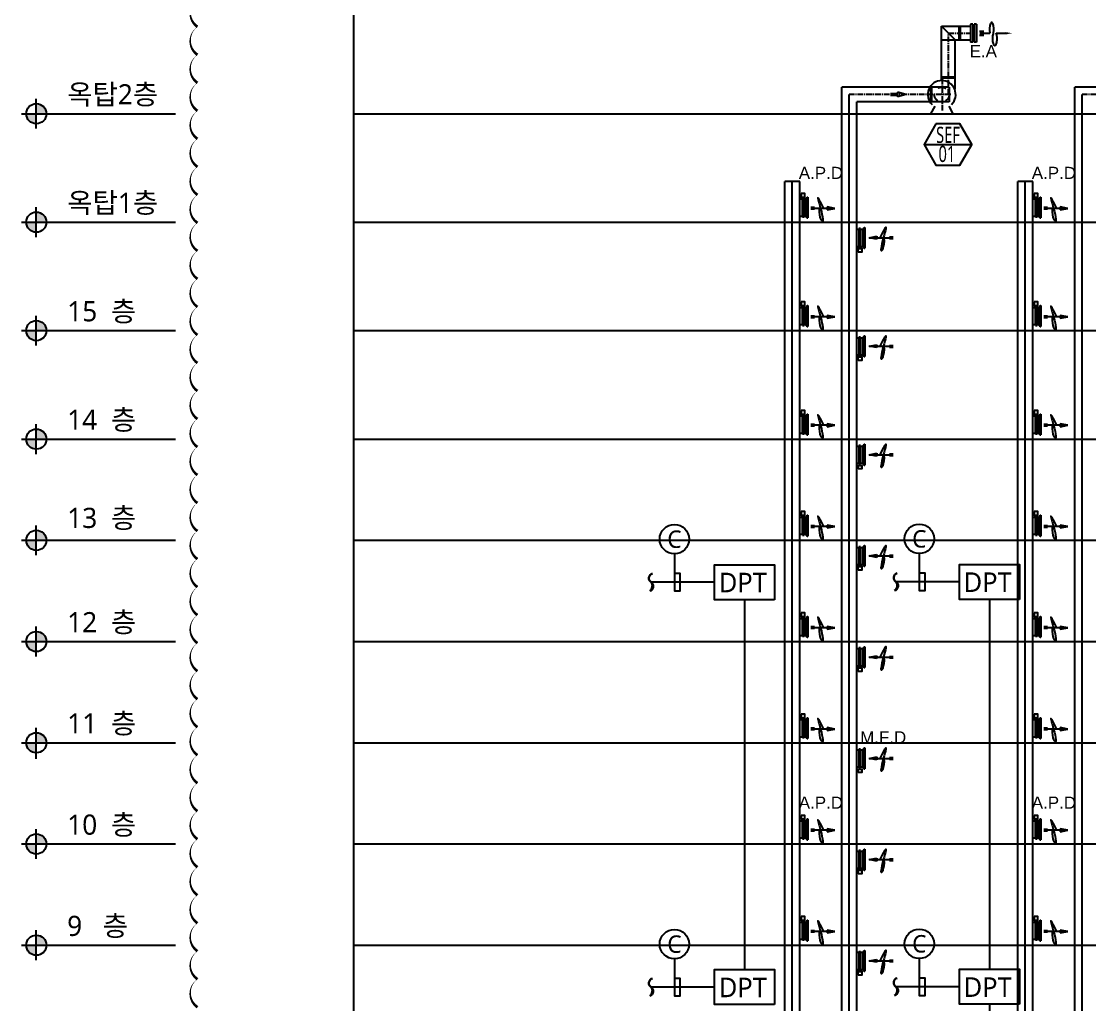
# Model space of a CAD drawing. Header units: millimetres. Extents: x 8533 to 164433, y 5768 to 115327.
# Drawn here: x 8533 to 42837, y 64674 to 96267 of the extents above; entities that cross this region are included whole.
import ezdxf
from ezdxf.enums import TextEntityAlignment as Align

# ---------------------------------------------------------------- set-up
doc = ezdxf.new("R2010")
doc.units = ezdxf.units.MM
doc.header["$LTSCALE"] = 250
for name, pattern in [('CENTER2', [1.125, 0.75, -0.125, 0.125, -0.125]), ('HIDDEN', [2, 1, -1]), ('HIDDENX2', [19.05, 12.7, -6.35])]:
    doc.linetypes.add(name, pattern=pattern)
for name, color, linetype in [('03_G_ENP_문자', 2, 'Continuous'), ('05_G-ENP_치수', 1, 'Continuous'), ('06_G-ENP_심볼', 3, 'Continuous'), ('@공사용도서 3차이후 수정', 211, 'Continuous'), ('ARC', 8, 'Continuous'), ('LEV', 3, 'Continuous'), ('OUT', 4, 'Continuous'), ('p', 3, 'Continuous'), ('st', 4, 'Continuous'), ('text', 3, 'Continuous'), ('전실제연_인버터', 3, 'Continuous')]:
    doc.layers.add(name, color=color, linetype=linetype)
doc.layers.add('10_G-ENP_매립관', color=80, linetype='HIDDENX2', lineweight=30)
doc.styles.add('G-ENP', font='')
doc.styles.get("Standard").update_dxf_attribs({"font": ''})
doc.styles.add('STYLE1', font='arial.ttf')
doc.styles.get('G-ENP').set_extended_font_data('Malgun Gothic')
doc.styles.get('Standard').set_extended_font_data('Malgun Gothic')

# ---------------------------------------------------------------- blocks, each defined once
blk = doc.blocks.new('DPT-9')
at = {"layer": '06_G-ENP_심볼', "elevation": 0}
blk.add_lwpolyline([(1925, -1126), (-1925, -1126), (-1925, 1126), (1925, 1126)], close=True, dxfattribs=at)
blk.add_lwpolyline([(1925, -1126), (-1925, -1126), (-1925, 1126), (1925, 1126)], close=True, dxfattribs=at)
at = {"style": 'G-ENP'}
blk.add_text('DPT', height=1255.4, dxfattribs=at).set_placement((-112, -21, 0), align=Align.MIDDLE_CENTER)
at = {"layer": '06_G-ENP_심볼', "color": 0, "style": 'G-ENP'}
blk.add_text('DPT', height=1255.4, dxfattribs=at).set_placement((-112, -21, 0), align=Align.MIDDLE_CENTER)
blk = doc.blocks.new('G-ENP 물결')
at = {"layer": '10_G-ENP_매립관', "linetype": 'ByBlock'}
h = blk.add_hatch(color=256, dxfattribs=at)
h.paths.add_polyline_path([(61, -399, -0.641696), (0, 0, 0.892931)])
h.paths.add_polyline_path([(0, 0, 0.641696), (-61, 399, -0.435564)])
blk.add_lwpolyline([(-61, 399, -0.641696), (0, 0, 0.641696), (61, -399, 0.641696)], format="xyb", dxfattribs=at)
blk.add_arc((-216, 171), 276, 321.6941, 55.8389, dxfattribs=at)

msp = doc.modelspace()

# ---------------------------------------------------------------- hatches: boundary and pattern name
at = {"layer": 'LEV'}
h = msp.add_hatch(color=7, dxfattribs=at)
h.paths.add_polyline_path([(9013, 93300), (9337, 93300, 0.414214), (9013, 93624)])
h.paths.add_polyline_path([(9013, 92976), (9013, 93300), (8689, 93300, 0.414214)])
h = msp.add_hatch(color=7, dxfattribs=at)
h.paths.add_polyline_path([(9013, 89815), (9337, 89815, 0.414214), (9013, 90139)])
h.paths.add_polyline_path([(9013, 89491), (9013, 89815), (8689, 89815, 0.414214)])
h = msp.add_hatch(color=7, dxfattribs=at)
h.paths.add_polyline_path([(9013, 86330), (9337, 86330, 0.414214), (9013, 86654)])
h.paths.add_polyline_path([(9013, 86006), (9013, 86330), (8689, 86330, 0.414214)])
h = msp.add_hatch(color=7, dxfattribs=at)
h.paths.add_polyline_path([(9013, 82845), (9337, 82845, 0.414214), (9013, 83169)])
h.paths.add_polyline_path([(9013, 82521), (9013, 82845), (8689, 82845, 0.414214)])
h = msp.add_hatch(color=7, dxfattribs=at)
h.paths.add_polyline_path([(9013, 79593), (9337, 79593, 0.414214), (9013, 79917)])
h.paths.add_polyline_path([(9013, 79269), (9013, 79593), (8689, 79593, 0.414214)])
h = msp.add_hatch(color=7, dxfattribs=at)
h.paths.add_polyline_path([(9013, 76340), (9337, 76340, 0.414214), (9013, 76664)])
h.paths.add_polyline_path([(9013, 76016), (9013, 76340), (8689, 76340, 0.414214)])
h = msp.add_hatch(color=7, dxfattribs=at)
h.paths.add_polyline_path([(9013, 73088), (9337, 73088, 0.414214), (9013, 73412)])
h.paths.add_polyline_path([(9013, 72764), (9013, 73088), (8689, 73088, 0.414214)])
h = msp.add_hatch(color=7, dxfattribs=at)
h.paths.add_polyline_path([(9013, 69836), (9337, 69836, 0.414214), (9013, 70160)])
h.paths.add_polyline_path([(9013, 69512), (9013, 69836), (8689, 69836, 0.414214)])
h = msp.add_hatch(color=7, dxfattribs=at)
h.paths.add_polyline_path([(9013, 66583), (9337, 66583, 0.414214), (9013, 66907)])
h.paths.add_polyline_path([(9013, 66259), (9013, 66583), (8689, 66583, 0.414214)])

# ---------------------------------------------------------------- linework, layer by layer
at = {"layer": '05_G-ENP_치수', "ltscale": 0.5, "elevation": 0}
for points in [[(29504, 79156), (29504, 77967), (29693, 77967), (29693, 78527), (29504, 78527)], [(37367, 79167), (37367, 77978), (37555, 77978), (37555, 78538), (37367, 78538)], [(29504, 66146), (29504, 64957), (29693, 64957), (29693, 65517), (29504, 65517)], [(37367, 66157), (37367, 64968), (37555, 64968), (37555, 65528), (37367, 65528)]]:
    msp.add_lwpolyline(points, dxfattribs=at)
at = {"layer": '05_G-ENP_치수'}
for centre in [(29504, 79629), (37367, 79640), (29504, 66619), (37367, 66630)]:
    msp.add_circle(centre, 473, dxfattribs=at)
at = {"layer": '@공사용도서 3차이후 수정'}
msp.add_lwpolyline([(14188, 96991, 0, 90, 0.520567), (14188, 96091, 0, 90, 0.520567), (14188, 95191, 0, 90, 0.520567), (14188, 94291, 0, 90, 0.520567), (14188, 93391, 0, 90, 0.520567), (14188, 92491, 0, 90, 0.520567), (14188, 91591, 0, 90, 0.520567), (14188, 90691, 0, 90, 0.520567), (14188, 89791, 0, 90, 0.520567), (14188, 88891, 0, 90, 0.520567), (14188, 87991, 0, 90, 0.520567), (14188, 87091, 0, 90, 0.520567), (14188, 86191, 0, 90, 0.520567), (14188, 85291, 0, 90, 0.520567), (14188, 84391, 0, 90, 0.520567), (14188, 83491, 0, 90, 0.520567), (14188, 82591, 0, 90, 0.520567), (14188, 81691, 0, 90, 0.520567), (14188, 80791, 0, 90, 0.520567), (14188, 79891, 0, 90, 0.520567), (14188, 78991, 0, 90, 0.520567), (14188, 78091, 0, 90, 0.520567), (14188, 77191, 0, 90, 0.520567), (14188, 76291, 0, 90, 0.520567), (14188, 75391, 0, 90, 0.520567), (14188, 74491, 0, 90, 0.520567), (14188, 73591, 0, 90, 0.520567), (14188, 72691, 0, 90, 0.520567), (14188, 71791, 0, 90, 0.520567), (14188, 70891, 0, 90, 0.520567), (14188, 69991, 0, 90, 0.520567), (14188, 69091, 0, 90, 0.520567), (14188, 68191, 0, 90, 0.520567), (14188, 67291, 0, 90, 0.520567), (14188, 66391, 0, 90, 0.520567), (14188, 65491, 0, 90, 0.520567), (14188, 64591, 0, 90, 0.520567)], format="xyseb", dxfattribs=at)
at = {"layer": 'ARC'}
for p, q in [((19211, 37921), (19211, 96785)), ((19211, 93300), (71819, 93300)), ((19211, 89815), (71819, 89815)), ((19211, 86330), (71819, 86330)), ((19211, 82845), (71819, 82845)), ((19211, 79593), (71819, 79593)), ((19211, 76340), (71819, 76340)), ((19211, 73088), (71819, 73088)), ((19211, 69836), (71819, 69836)), ((19211, 66583), (71819, 66583))]:
    msp.add_line(p, q, dxfattribs=at)
at = {"layer": 'LEV', "color": 7}
for p, q in [((9013, 92820), (9013, 93780)), ((8533, 93300), (13479, 93300)), ((9013, 89335), (9013, 90295)), ((8533, 89815), (13479, 89815)), ((9013, 85850), (9013, 86810)), ((8533, 86330), (13479, 86330)), ((9013, 82365), (9013, 83325)), ((8533, 82845), (13479, 82845)), ((9013, 79113), (9013, 80073)), ((8533, 79593), (13479, 79593)), ((9013, 75860), (9013, 76820)), ((8533, 76340), (13479, 76340)), ((9013, 72568), (9013, 73568)), ((8533, 73088), (13479, 73088)), ((9013, 69356), (9013, 70316)), ((8533, 69836), (13479, 69836)), ((9013, 66103), (9013, 67063)), ((8533, 66583), (13479, 66583))]:
    msp.add_line(p, q, dxfattribs=at)
for centre in [(9013, 93300), (9013, 89815), (9013, 86330), (9013, 82845), (9013, 79593), (9013, 76340), (9013, 73088), (9013, 69836), (9013, 66583)]:
    msp.add_circle(centre, 324, dxfattribs=at)
at = {"layer": 'OUT', "color": 1, "linetype": 'Continuous'}
msp.add_line((37519, 92309), (39055, 92309), dxfattribs=at)
at = {"layer": 'OUT'}
for p, q in [((33633, 90620, 0), (33633, 89952, 0)), ((33725, 90560, 0), (33770, 90620, 0)), ((33770, 90620, 0), (33785, 90620, 0)), ((33770, 90620, 0), (33770, 89952, 0)), ((33785, 90620, 0), (33785, 89952, 0)), ((41115, 90620, 0), (41115, 89952, 0)), ((41207, 90560, 0), (41252, 90620, 0)), ((41252, 90620, 0), (41267, 90620, 0)), ((41252, 90620, 0), (41252, 89952, 0)), ((41267, 90620, 0), (41267, 89952, 0)), ((33529, 90560, 0), (33725, 90560, 0)), ((33607, 90524, 0), (33607, 90040, 0)), ((33607, 90524, 0), (33659, 90524, 0)), ((33659, 90524, 0), (33659, 90040, 0)), ((33725, 90560, 0), (33725, 90009, 0)), ((41011, 90560, 0), (41207, 90560, 0)), ((41089, 90524, 0), (41141, 90524, 0)), ((41089, 90524, 0), (41089, 90040, 0)), ((41141, 90524, 0), (41141, 90040, 0)), ((41207, 90560, 0), (41207, 90009, 0)), ((33529, 90009, 0), (33725, 90009, 0)), ((33607, 90040, 0), (33659, 90040, 0)), ((33725, 90009, 0), (33770, 89952, 0)), ((33770, 89952, 0), (33785, 89952, 0)), ((41011, 90009, 0), (41207, 90009, 0)), ((41089, 90040, 0), (41141, 90040, 0)), ((41207, 90009, 0), (41252, 89952, 0)), ((41252, 89952, 0), (41267, 89952, 0)), ((35359, 89588), (35556, 89588)), ((35437, 89552), (35489, 89552)), ((35437, 89068), (35437, 89552)), ((35463, 88972), (35463, 89640)), ((35489, 89068), (35489, 89552)), ((35556, 89588), (35600, 89648)), ((35556, 89588), (35556, 89037)), ((35600, 89648), (35616, 89648)), ((35600, 89648), (35600, 88980)), ((35616, 89648), (35616, 88980)), ((35359, 89037), (35556, 89037)), ((35437, 89068), (35489, 89068)), ((35556, 89037), (35600, 88980)), ((35600, 88980), (35616, 88980)), ((33633, 87135, 0), (33633, 86467, 0)), ((33725, 87076, 0), (33770, 87135, 0)), ((33770, 87135, 0), (33785, 87135, 0)), ((33770, 87135, 0), (33770, 86467, 0)), ((33785, 87135, 0), (33785, 86467, 0)), ((41115, 87135, 0), (41115, 86467, 0)), ((41207, 87076, 0), (41252, 87135, 0)), ((41252, 87135, 0), (41267, 87135, 0)), ((41252, 87135, 0), (41252, 86467, 0)), ((41267, 87135, 0), (41267, 86467, 0)), ((33529, 87076, 0), (33725, 87076, 0)), ((33607, 87039, 0), (33607, 86556, 0)), ((33607, 87039, 0), (33659, 87039, 0)), ((33659, 87039, 0), (33659, 86556, 0)), ((33725, 87076, 0), (33725, 86524, 0)), ((41011, 87076, 0), (41207, 87076, 0)), ((41089, 87039, 0), (41141, 87039, 0)), ((41089, 87039, 0), (41089, 86556, 0)), ((41141, 87039, 0), (41141, 86556, 0)), ((41207, 87076, 0), (41207, 86524, 0)), ((33529, 86524, 0), (33725, 86524, 0)), ((33607, 86556, 0), (33659, 86556, 0)), ((33725, 86524, 0), (33770, 86467, 0)), ((33770, 86467, 0), (33785, 86467, 0)), ((41011, 86524, 0), (41207, 86524, 0)), ((41089, 86556, 0), (41141, 86556, 0)), ((41207, 86524, 0), (41252, 86467, 0)), ((41252, 86467, 0), (41267, 86467, 0)), ((35359, 86103), (35556, 86103)), ((35463, 85487), (35463, 86155)), ((35556, 86103), (35600, 86163)), ((35556, 86103), (35556, 85552)), ((35600, 86163), (35616, 86163)), ((35600, 86163), (35600, 85495)), ((35616, 86163), (35616, 85495)), ((35437, 86067), (35489, 86067)), ((35437, 85583), (35437, 86067)), ((35489, 85583), (35489, 86067)), ((35359, 85552), (35556, 85552)), ((35437, 85583), (35489, 85583)), ((35556, 85552), (35600, 85495)), ((35600, 85495), (35616, 85495)), ((33529, 83591, 0), (33725, 83591, 0)), ((33607, 83554, 0), (33607, 83071, 0)), ((33607, 83554, 0), (33659, 83554, 0)), ((33633, 83651, 0), (33633, 82982, 0)), ((33659, 83554, 0), (33659, 83071, 0)), ((33725, 83591, 0), (33770, 83651, 0)), ((33725, 83591, 0), (33725, 83040, 0)), ((33770, 83651, 0), (33785, 83651, 0)), ((33770, 83651, 0), (33770, 82982, 0)), ((33785, 83651, 0), (33785, 82982, 0)), ((41011, 83591, 0), (41207, 83591, 0)), ((41089, 83554, 0), (41141, 83554, 0)), ((41089, 83554, 0), (41089, 83071, 0)), ((41115, 83651, 0), (41115, 82982, 0)), ((41141, 83554, 0), (41141, 83071, 0)), ((41207, 83591, 0), (41252, 83651, 0)), ((41207, 83591, 0), (41207, 83040, 0)), ((41252, 83651, 0), (41267, 83651, 0)), ((41252, 83651, 0), (41252, 82982, 0)), ((41267, 83651, 0), (41267, 82982, 0)), ((33529, 83040, 0), (33725, 83040, 0)), ((33607, 83071, 0), (33659, 83071, 0)), ((33725, 83040, 0), (33770, 82982, 0)), ((41011, 83040, 0), (41207, 83040, 0)), ((41089, 83071, 0), (41141, 83071, 0)), ((41207, 83040, 0), (41252, 82982, 0)), ((33770, 82982, 0), (33785, 82982, 0)), ((35556, 82619), (35600, 82678)), ((35600, 82678), (35600, 82010)), ((35600, 82678), (35616, 82678)), ((35616, 82678), (35616, 82010)), ((41252, 82982, 0), (41267, 82982, 0)), ((35359, 82619), (35556, 82619)), ((35437, 82582), (35489, 82582)), ((35437, 82099), (35437, 82582)), ((35463, 82002), (35463, 82671)), ((35489, 82099), (35489, 82582)), ((35556, 82619), (35556, 82067)), ((35359, 82067), (35556, 82067)), ((35437, 82099), (35489, 82099)), ((35556, 82067), (35600, 82010)), ((35600, 82010), (35616, 82010)), ((33529, 80338, 0), (33725, 80338, 0)), ((33607, 80302, 0), (33607, 79818, 0)), ((33607, 80302, 0), (33659, 80302, 0)), ((33633, 80398, 0), (33633, 79730, 0)), ((33659, 80302, 0), (33659, 79818, 0)), ((33725, 80338, 0), (33770, 80398, 0)), ((33725, 80338, 0), (33725, 79787, 0)), ((33770, 80398, 0), (33785, 80398, 0)), ((33770, 80398, 0), (33770, 79730, 0)), ((33785, 80398, 0), (33785, 79730, 0)), ((41011, 80338, 0), (41207, 80338, 0)), ((41089, 80302, 0), (41141, 80302, 0)), ((41089, 80302, 0), (41089, 79818, 0)), ((41115, 80398, 0), (41115, 79730, 0)), ((41141, 80302, 0), (41141, 79818, 0)), ((41207, 80338, 0), (41252, 80398, 0)), ((41207, 80338, 0), (41207, 79787, 0)), ((41252, 80398, 0), (41267, 80398, 0)), ((41252, 80398, 0), (41252, 79730, 0)), ((41267, 80398, 0), (41267, 79730, 0)), ((33529, 79787, 0), (33725, 79787, 0)), ((33607, 79818, 0), (33659, 79818, 0)), ((33725, 79787, 0), (33770, 79730, 0)), ((33770, 79730, 0), (33785, 79730, 0)), ((41011, 79787, 0), (41207, 79787, 0)), ((41089, 79818, 0), (41141, 79818, 0)), ((41207, 79787, 0), (41252, 79730, 0)), ((41252, 79730, 0), (41267, 79730, 0)), ((35359, 79366), (35556, 79366)), ((35437, 79330), (35489, 79330)), ((35437, 78846), (35437, 79330)), ((35463, 78750), (35463, 79418)), ((35489, 78846), (35489, 79330)), ((35556, 79366), (35600, 79426)), ((35556, 79366), (35556, 78815)), ((35600, 79426), (35600, 78758)), ((35600, 79426), (35616, 79426)), ((35616, 79426), (35616, 78758)), ((35359, 78815), (35556, 78815)), ((35437, 78846), (35489, 78846)), ((35556, 78815), (35600, 78758)), ((35600, 78758), (35616, 78758)), ((33529, 77086, 0), (33725, 77086, 0)), ((33607, 77049, 0), (33607, 76566, 0)), ((33607, 77049, 0), (33659, 77049, 0)), ((33633, 77146, 0), (33633, 76477, 0)), ((33659, 77049, 0), (33659, 76566, 0)), ((33725, 77086, 0), (33770, 77146, 0)), ((33725, 77086, 0), (33725, 76535, 0)), ((33770, 77146, 0), (33785, 77146, 0)), ((33770, 77146, 0), (33770, 76477, 0)), ((33785, 77146, 0), (33785, 76477, 0)), ((41011, 77086, 0), (41207, 77086, 0)), ((41089, 77049, 0), (41089, 76566, 0)), ((41089, 77049, 0), (41141, 77049, 0)), ((41115, 77146, 0), (41115, 76477, 0)), ((41141, 77049, 0), (41141, 76566, 0)), ((41207, 77086, 0), (41252, 77146, 0)), ((41207, 77086, 0), (41207, 76535, 0)), ((41252, 77146, 0), (41267, 77146, 0)), ((41252, 77146, 0), (41252, 76477, 0)), ((41267, 77146, 0), (41267, 76477, 0)), ((33529, 76535, 0), (33725, 76535, 0)), ((33607, 76566, 0), (33659, 76566, 0)), ((33725, 76535, 0), (33770, 76477, 0)), ((41011, 76535, 0), (41207, 76535, 0)), ((41089, 76566, 0), (41141, 76566, 0)), ((41207, 76535, 0), (41252, 76477, 0)), ((33770, 76477, 0), (33785, 76477, 0)), ((35463, 75497), (35463, 76166)), ((35556, 76114), (35600, 76173)), ((35600, 76173), (35616, 76173)), ((35600, 76173), (35600, 75505)), ((35616, 76173), (35616, 75505)), ((41252, 76477, 0), (41267, 76477, 0)), ((35359, 76114), (35556, 76114)), ((35437, 76077), (35489, 76077)), ((35437, 75594), (35437, 76077)), ((35489, 75594), (35489, 76077)), ((35556, 76114), (35556, 75562)), ((35359, 75562), (35556, 75562)), ((35437, 75594), (35489, 75594)), ((35556, 75562), (35600, 75505)), ((35600, 75505), (35616, 75505)), ((33529, 73833, 0), (33725, 73833, 0)), ((33607, 73797, 0), (33607, 73313, 0)), ((33607, 73797, 0), (33659, 73797, 0)), ((33633, 73893, 0), (33633, 73225, 0)), ((33659, 73797, 0), (33659, 73313, 0)), ((33725, 73833, 0), (33770, 73893, 0)), ((33725, 73833, 0), (33725, 73282, 0)), ((33770, 73893, 0), (33785, 73893, 0)), ((33770, 73893, 0), (33770, 73225, 0)), ((33785, 73893, 0), (33785, 73225, 0)), ((41011, 73833, 0), (41207, 73833, 0)), ((41089, 73797, 0), (41141, 73797, 0)), ((41089, 73797, 0), (41089, 73313, 0)), ((41115, 73893, 0), (41115, 73225, 0)), ((41141, 73797, 0), (41141, 73313, 0)), ((41207, 73833, 0), (41252, 73893, 0)), ((41207, 73833, 0), (41207, 73282, 0)), ((41252, 73893, 0), (41252, 73225, 0)), ((41252, 73893, 0), (41267, 73893, 0)), ((41267, 73893, 0), (41267, 73225, 0)), ((33529, 73282, 0), (33725, 73282, 0)), ((33607, 73313, 0), (33659, 73313, 0)), ((33725, 73282, 0), (33770, 73225, 0)), ((33770, 73225, 0), (33785, 73225, 0)), ((41011, 73282, 0), (41207, 73282, 0)), ((41089, 73313, 0), (41141, 73313, 0)), ((41207, 73282, 0), (41252, 73225, 0)), ((41252, 73225, 0), (41267, 73225, 0)), ((35359, 72861), (35556, 72861)), ((35437, 72825), (35489, 72825)), ((35437, 72341), (35437, 72825)), ((35463, 72245), (35463, 72913)), ((35489, 72341), (35489, 72825)), ((35556, 72861), (35600, 72921)), ((35556, 72861), (35556, 72310)), ((35600, 72921), (35616, 72921)), ((35600, 72921), (35600, 72253)), ((35616, 72921), (35616, 72253)), ((35359, 72310), (35556, 72310)), ((35437, 72341), (35489, 72341)), ((35556, 72310), (35600, 72253)), ((35600, 72253), (35616, 72253)), ((33529, 70581, 0), (33725, 70581, 0)), ((33607, 70544, 0), (33659, 70544, 0)), ((33607, 70544, 0), (33607, 70061, 0)), ((33633, 70641, 0), (33633, 69972, 0)), ((33659, 70544, 0), (33659, 70061, 0)), ((33725, 70581, 0), (33770, 70641, 0)), ((33725, 70581, 0), (33725, 70030, 0)), ((33770, 70641, 0), (33785, 70641, 0)), ((33770, 70641, 0), (33770, 69972, 0)), ((33785, 70641, 0), (33785, 69972, 0)), ((41011, 70581, 0), (41207, 70581, 0)), ((41089, 70544, 0), (41089, 70061, 0)), ((41089, 70544, 0), (41141, 70544, 0)), ((41115, 70641, 0), (41115, 69972, 0)), ((41141, 70544, 0), (41141, 70061, 0)), ((41207, 70581, 0), (41252, 70641, 0)), ((41207, 70581, 0), (41207, 70030, 0)), ((41252, 70641, 0), (41267, 70641, 0)), ((41252, 70641, 0), (41252, 69972, 0)), ((41267, 70641, 0), (41267, 69972, 0)), ((33529, 70030, 0), (33725, 70030, 0)), ((33607, 70061, 0), (33659, 70061, 0)), ((33725, 70030, 0), (33770, 69972, 0)), ((41011, 70030, 0), (41207, 70030, 0)), ((41089, 70061, 0), (41141, 70061, 0)), ((41207, 70030, 0), (41252, 69972, 0)), ((33770, 69972, 0), (33785, 69972, 0)), ((35463, 68992), (35463, 69661)), ((35556, 69609), (35600, 69668)), ((35600, 69668), (35616, 69668)), ((35600, 69668), (35600, 69000)), ((35616, 69668), (35616, 69000)), ((41252, 69972, 0), (41267, 69972, 0)), ((35359, 69609), (35556, 69609)), ((35437, 69572), (35489, 69572)), ((35437, 69089), (35437, 69572)), ((35489, 69089), (35489, 69572)), ((35556, 69609), (35556, 69057)), ((35359, 69057), (35556, 69057)), ((35437, 69089), (35489, 69089)), ((35556, 69057), (35600, 69000)), ((35600, 69000), (35616, 69000)), ((33529, 67328, 0), (33725, 67328, 0)), ((33607, 67292, 0), (33659, 67292, 0)), ((33607, 67292, 0), (33607, 66808, 0)), ((33633, 67388, 0), (33633, 66720, 0)), ((33659, 67292, 0), (33659, 66808, 0)), ((33725, 67328, 0), (33770, 67388, 0)), ((33725, 67328, 0), (33725, 66777, 0)), ((33770, 67388, 0), (33785, 67388, 0)), ((33770, 67388, 0), (33770, 66720, 0)), ((33785, 67388, 0), (33785, 66720, 0)), ((41011, 67328, 0), (41207, 67328, 0)), ((41089, 67292, 0), (41089, 66808, 0)), ((41089, 67292, 0), (41141, 67292, 0)), ((41115, 67388, 0), (41115, 66720, 0)), ((41141, 67292, 0), (41141, 66808, 0)), ((41207, 67328, 0), (41252, 67388, 0)), ((41207, 67328, 0), (41207, 66777, 0)), ((41252, 67388, 0), (41267, 67388, 0)), ((41252, 67388, 0), (41252, 66720, 0)), ((41267, 67388, 0), (41267, 66720, 0)), ((33529, 66777, 0), (33725, 66777, 0)), ((33607, 66808, 0), (33659, 66808, 0)), ((33725, 66777, 0), (33770, 66720, 0)), ((33770, 66720, 0), (33785, 66720, 0)), ((41011, 66777, 0), (41207, 66777, 0)), ((41089, 66808, 0), (41141, 66808, 0)), ((41207, 66777, 0), (41252, 66720, 0)), ((41252, 66720, 0), (41267, 66720, 0)), ((35359, 66356), (35556, 66356)), ((35437, 65836), (35437, 66320)), ((35437, 66320), (35489, 66320)), ((35463, 65740), (35463, 66408)), ((35489, 65836), (35489, 66320)), ((35556, 66356), (35600, 66416)), ((35556, 66356), (35556, 65805)), ((35600, 66416), (35600, 65748)), ((35600, 66416), (35616, 66416)), ((35616, 66416), (35616, 65748)), ((35359, 65805), (35556, 65805)), ((35437, 65836), (35489, 65836)), ((35556, 65805), (35600, 65748)), ((35600, 65748), (35616, 65748))]:
    msp.add_line(p, q, dxfattribs=at)
at = {"layer": 'OUT', "color": 1, "linetype": 'Continuous', "elevation": 0}
msp.add_lwpolyline([(37903, 92974), (37519, 92309), (37903, 91644), (38671, 91644), (39055, 92309), (38671, 92974)], close=True, dxfattribs=at)
at = {"layer": 'OUT', "elevation": 0}
for points in [[(33575, 90736), (33575, 90620), (33691, 90620), (33691, 90736)], [(41057, 90736), (41057, 90620), (41173, 90620), (41173, 90736)], [(35406, 88856), (35406, 88972), (35521, 88972), (35521, 88856)], [(33575, 87251), (33575, 87135), (33691, 87135), (33691, 87251)], [(41057, 87251), (41057, 87135), (41173, 87135), (41173, 87251)], [(35406, 85372), (35406, 85487), (35521, 85487), (35521, 85372)], [(33575, 83766), (33575, 83651), (33691, 83651), (33691, 83766)], [(41057, 83766), (41057, 83651), (41173, 83651), (41173, 83766)], [(35406, 81887), (35406, 82002), (35521, 82002), (35521, 81887)], [(33575, 80514), (33575, 80398), (33691, 80398), (33691, 80514)], [(41057, 80514), (41057, 80398), (41173, 80398), (41173, 80514)], [(35406, 78634), (35406, 78750), (35521, 78750), (35521, 78634)], [(33575, 77261), (33575, 77146), (33691, 77146), (33691, 77261)], [(41057, 77261), (41057, 77146), (41173, 77146), (41173, 77261)], [(35406, 75382), (35406, 75497), (35521, 75497), (35521, 75382)], [(33575, 74009), (33575, 73893), (33691, 73893), (33691, 74009)], [(41057, 74009), (41057, 73893), (41173, 73893), (41173, 74009)], [(35406, 72129), (35406, 72245), (35521, 72245), (35521, 72129)], [(33575, 70756), (33575, 70641), (33691, 70641), (33691, 70756)], [(41057, 70756), (41057, 70641), (41173, 70641), (41173, 70756)], [(35406, 68877), (35406, 68992), (35521, 68992), (35521, 68877)], [(33575, 67504), (33575, 67388), (33691, 67388), (33691, 67504)], [(41057, 67504), (41057, 67388), (41173, 67388), (41173, 67504)], [(35406, 65624), (35406, 65740), (35521, 65740), (35521, 65624)]]:
    msp.add_lwpolyline(points, close=True, dxfattribs=at)
at = {"layer": 'p', "color": 4, "linetype": 'Continuous'}
for p, q in [((34879, 16847), (34879, 94153)), ((42361, 16847), (42361, 94153)), ((35359, 16847), (35359, 93679)), ((33048, 15017), (33048, 91126)), ((33529, 91126), (33048, 91126)), ((33529, 15017), (33529, 91126)), ((40530, 15017), (40530, 91126)), ((41011, 91126), (40530, 91126)), ((41011, 15017), (41011, 91126))]:
    msp.add_line(p, q, dxfattribs=at)
at = {"layer": 'p', "color": 1}
for p, q in [((35119, 16847), (35119, 93916)), ((42601, 16847), (42601, 93916)), ((33288, 15017), (33288, 91126)), ((40771, 15017), (40771, 91126)), ((34000, 90283, 0), (33883, 90283, 0)), ((34653, 90257, 0), (33883, 90257, 0)), ((34000, 90231, 0), (33883, 90231, 0)), ((41482, 90283, 0), (41366, 90283, 0)), ((42135, 90257, 0), (41366, 90257, 0)), ((41482, 90231, 0), (41366, 90231, 0)), ((35756, 89314), (36526, 89314)), ((36409, 89340), (36526, 89340)), ((36409, 89288), (36526, 89288)), ((34000, 86798, 0), (33883, 86798, 0)), ((41482, 86798, 0), (41366, 86798, 0)), ((34653, 86772, 0), (33883, 86772, 0)), ((34000, 86746, 0), (33883, 86746, 0)), ((42135, 86772, 0), (41366, 86772, 0)), ((41482, 86746, 0), (41366, 86746, 0)), ((35756, 85829), (36526, 85829)), ((36409, 85855), (36526, 85855)), ((36409, 85803), (36526, 85803)), ((34000, 83313, 0), (33883, 83313, 0)), ((34653, 83288, 0), (33883, 83288, 0)), ((34000, 83262, 0), (33883, 83262, 0)), ((41482, 83313, 0), (41366, 83313, 0)), ((42135, 83288, 0), (41366, 83288, 0)), ((41482, 83262, 0), (41366, 83262, 0)), ((35756, 82344), (36526, 82344)), ((36409, 82370), (36526, 82370)), ((36409, 82318), (36526, 82318)), ((34000, 80061, 0), (33883, 80061, 0)), ((34653, 80035, 0), (33883, 80035, 0)), ((34000, 80009, 0), (33883, 80009, 0)), ((41482, 80061, 0), (41366, 80061, 0)), ((42135, 80035, 0), (41366, 80035, 0)), ((41482, 80009, 0), (41366, 80009, 0)), ((35756, 79092), (36526, 79092)), ((36409, 79118), (36526, 79118)), ((36409, 79066), (36526, 79066)), ((34000, 76808, 0), (33883, 76808, 0)), ((34653, 76783, 0), (33883, 76783, 0)), ((34000, 76757, 0), (33883, 76757, 0)), ((41482, 76808, 0), (41366, 76808, 0)), ((42135, 76783, 0), (41366, 76783, 0)), ((41482, 76757, 0), (41366, 76757, 0)), ((35756, 75839), (36526, 75839)), ((36409, 75865), (36526, 75865)), ((36409, 75813), (36526, 75813)), ((34000, 73556, 0), (33883, 73556, 0)), ((34653, 73530, 0), (33883, 73530, 0)), ((34000, 73504, 0), (33883, 73504, 0)), ((41482, 73556, 0), (41366, 73556, 0)), ((42135, 73530, 0), (41366, 73530, 0)), ((41482, 73504, 0), (41366, 73504, 0)), ((35756, 72587), (36526, 72587)), ((36409, 72613), (36526, 72613)), ((36409, 72561), (36526, 72561)), ((34000, 70304, 0), (33883, 70304, 0)), ((34653, 70278, 0), (33883, 70278, 0)), ((34000, 70252, 0), (33883, 70252, 0)), ((41482, 70304, 0), (41366, 70304, 0)), ((42135, 70278, 0), (41366, 70278, 0)), ((41482, 70252, 0), (41366, 70252, 0)), ((35756, 69334), (36526, 69334)), ((36409, 69360), (36526, 69360)), ((36409, 69308), (36526, 69308)), ((34000, 67051, 0), (33883, 67051, 0)), ((34653, 67025, 0), (33883, 67025, 0)), ((34000, 66999, 0), (33883, 66999, 0)), ((41482, 67051, 0), (41366, 67051, 0)), ((42135, 67025, 0), (41366, 67025, 0)), ((41482, 66999, 0), (41366, 66999, 0)), ((35756, 66082), (36526, 66082)), ((36409, 66108), (36526, 66108)), ((36409, 66056), (36526, 66056))]:
    msp.add_line(p, q, dxfattribs=at)
at = {"layer": 'p', "color": 1, "linetype": 'Continuous'}
for p, q in [((34404, 90304, 0), (34404, 90211, 0)), ((34653, 90257, 0), (34404, 90304, 0)), ((34404, 90211, 0), (34653, 90257, 0)), ((41886, 90304, 0), (41886, 90211, 0)), ((42135, 90257, 0), (41886, 90304, 0)), ((41886, 90211, 0), (42135, 90257, 0)), ((35756, 89314), (36005, 89360)), ((36005, 89267), (35756, 89314)), ((36005, 89360), (36005, 89267)), ((34404, 86819, 0), (34404, 86726, 0)), ((34653, 86772, 0), (34404, 86819, 0)), ((41886, 86819, 0), (41886, 86726, 0)), ((42135, 86772, 0), (41886, 86819, 0)), ((34404, 86726, 0), (34653, 86772, 0)), ((41886, 86726, 0), (42135, 86772, 0)), ((35756, 85829), (36005, 85875)), ((36005, 85783), (35756, 85829)), ((36005, 85875), (36005, 85783)), ((34653, 83288, 0), (34404, 83334, 0)), ((34404, 83334, 0), (34404, 83241, 0)), ((34404, 83241, 0), (34653, 83288, 0)), ((41886, 83334, 0), (41886, 83241, 0)), ((42135, 83288, 0), (41886, 83334, 0)), ((41886, 83241, 0), (42135, 83288, 0)), ((35756, 82344), (36005, 82391)), ((36005, 82298), (35756, 82344)), ((36005, 82391), (36005, 82298)), ((34653, 80035, 0), (34404, 80081, 0)), ((34404, 80081, 0), (34404, 79989, 0)), ((34404, 79989, 0), (34653, 80035, 0)), ((41886, 80081, 0), (41886, 79989, 0)), ((42135, 80035, 0), (41886, 80081, 0)), ((41886, 79989, 0), (42135, 80035, 0)), ((35756, 79092), (36005, 79138)), ((36005, 79045), (35756, 79092)), ((36005, 79138), (36005, 79045)), ((34404, 76829, 0), (34404, 76736, 0)), ((34653, 76783, 0), (34404, 76829, 0)), ((34404, 76736, 0), (34653, 76783, 0)), ((41886, 76829, 0), (41886, 76736, 0)), ((42135, 76783, 0), (41886, 76829, 0)), ((41886, 76736, 0), (42135, 76783, 0)), ((35756, 75839), (36005, 75886)), ((36005, 75793), (35756, 75839)), ((36005, 75886), (36005, 75793)), ((34653, 73530, 0), (34404, 73577, 0)), ((34404, 73577, 0), (34404, 73484, 0)), ((34404, 73484, 0), (34653, 73530, 0)), ((42135, 73530, 0), (41886, 73577, 0)), ((41886, 73577, 0), (41886, 73484, 0)), ((41886, 73484, 0), (42135, 73530, 0)), ((35756, 72587), (36005, 72633)), ((36005, 72540), (35756, 72587)), ((36005, 72633), (36005, 72540)), ((34653, 70278, 0), (34404, 70324, 0)), ((34404, 70324, 0), (34404, 70231, 0)), ((41886, 70324, 0), (41886, 70231, 0)), ((42135, 70278, 0), (41886, 70324, 0)), ((34404, 70231, 0), (34653, 70278, 0)), ((41886, 70231, 0), (42135, 70278, 0)), ((35756, 69334), (36005, 69381)), ((36005, 69288), (35756, 69334)), ((36005, 69381), (36005, 69288)), ((34653, 67025, 0), (34404, 67072, 0)), ((34404, 67072, 0), (34404, 66979, 0)), ((34404, 66979, 0), (34653, 67025, 0)), ((41886, 67072, 0), (41886, 66979, 0)), ((42135, 67025, 0), (41886, 67072, 0)), ((41886, 66979, 0), (42135, 67025, 0)), ((35756, 66082), (36005, 66128)), ((36005, 66035), (35756, 66082)), ((36005, 66128), (36005, 66035))]:
    msp.add_line(p, q, dxfattribs=at)
at = {"layer": 'p', "color": 1}
for points in [[(34300, 90257), (34234, 90386), (34184, 90483), (34148, 90548), (34124, 90586), (34113, 90596), (34111, 90583), (34118, 90548), (34131, 90493), (34151, 90422), (34173, 90338), (34198, 90247), (34222, 90155), (34243, 90066), (34260, 89987), (34271, 89921), (34273, 89875), (34265, 89852), (34249, 89853), (34229, 89875), (34207, 89917), (34187, 89978), (34172, 90056), (34165, 90149), (34168, 90257)], [(41782, 90257), (41716, 90386), (41666, 90483), (41630, 90548), (41607, 90586), (41595, 90596), (41593, 90583), (41600, 90548), (41613, 90493), (41633, 90422), (41656, 90338), (41680, 90247), (41704, 90155), (41726, 90066), (41743, 89987), (41753, 89921), (41755, 89875), (41747, 89852), (41731, 89853), (41711, 89875), (41690, 89917), (41670, 89978), (41654, 90056), (41647, 90149), (41650, 90257)], [(36110, 89314), (36176, 89443), (36226, 89540), (36262, 89605), (36285, 89642), (36297, 89653), (36298, 89640), (36292, 89605), (36278, 89550), (36259, 89478), (36236, 89394), (36211, 89304), (36187, 89212), (36166, 89123), (36149, 89043), (36138, 88978), (36137, 88932), (36145, 88909), (36160, 88909), (36180, 88931), (36202, 88974), (36222, 89034), (36237, 89112), (36245, 89206), (36242, 89314)], [(34300, 86772), (34234, 86902), (34184, 86998), (34148, 87064), (34124, 87101), (34113, 87111), (34111, 87098), (34118, 87063), (34131, 87008), (34151, 86937), (34173, 86853), (34198, 86762), (34222, 86670), (34243, 86582), (34260, 86502), (34271, 86436), (34273, 86390), (34265, 86367), (34249, 86368), (34229, 86390), (34207, 86432), (34187, 86493), (34172, 86571), (34165, 86665), (34168, 86772)], [(41782, 86772), (41716, 86902), (41666, 86998), (41630, 87064), (41607, 87101), (41595, 87111), (41593, 87098), (41600, 87063), (41613, 87008), (41633, 86937), (41656, 86853), (41680, 86762), (41704, 86670), (41726, 86582), (41743, 86502), (41753, 86436), (41755, 86390), (41747, 86367), (41731, 86368), (41711, 86390), (41690, 86432), (41670, 86493), (41654, 86571), (41647, 86665), (41650, 86772)], [(36110, 85829), (36176, 85958), (36226, 86055), (36262, 86120), (36285, 86157), (36297, 86168), (36298, 86155), (36292, 86120), (36278, 86065), (36259, 85993), (36236, 85910), (36211, 85819), (36187, 85727), (36166, 85638), (36149, 85559), (36138, 85493), (36137, 85447), (36145, 85424), (36160, 85424), (36180, 85447), (36202, 85489), (36222, 85550), (36237, 85628), (36245, 85721), (36242, 85829)], [(34300, 83288), (34234, 83417), (34184, 83513), (34148, 83579), (34124, 83616), (34113, 83627), (34111, 83613), (34118, 83578), (34131, 83524), (34151, 83452), (34173, 83368), (34198, 83278), (34222, 83185), (34243, 83097), (34260, 83017), (34271, 82951), (34273, 82905), (34265, 82883), (34249, 82883), (34229, 82905), (34207, 82947), (34187, 83008), (34172, 83086), (34165, 83180), (34168, 83288)], [(41782, 83288), (41716, 83417), (41666, 83513), (41630, 83579), (41607, 83616), (41595, 83627), (41593, 83613), (41600, 83578), (41613, 83524), (41633, 83452), (41656, 83368), (41680, 83278), (41704, 83185), (41726, 83097), (41743, 83017), (41753, 82951), (41755, 82905), (41747, 82883), (41731, 82883), (41711, 82905), (41690, 82947), (41670, 83008), (41654, 83086), (41647, 83180), (41650, 83288)], [(36110, 82344), (36176, 82474), (36226, 82570), (36262, 82636), (36285, 82673), (36297, 82683), (36298, 82670), (36292, 82635), (36278, 82580), (36259, 82509), (36236, 82425), (36211, 82334), (36187, 82242), (36166, 82153), (36149, 82074), (36138, 82008), (36137, 81962), (36145, 81939), (36160, 81940), (36180, 81962), (36202, 82004), (36222, 82065), (36237, 82143), (36245, 82236), (36242, 82344)], [(34300, 80035), (34234, 80164), (34184, 80261), (34148, 80326), (34124, 80363), (34113, 80374), (34111, 80361), (34118, 80326), (34131, 80271), (34151, 80199), (34173, 80116), (34198, 80025), (34222, 79933), (34243, 79844), (34260, 79765), (34271, 79699), (34273, 79653), (34265, 79630), (34249, 79631), (34229, 79653), (34207, 79695), (34187, 79756), (34172, 79834), (34165, 79927), (34168, 80035)], [(41782, 80035), (41716, 80164), (41666, 80261), (41630, 80326), (41607, 80363), (41595, 80374), (41593, 80361), (41600, 80326), (41613, 80271), (41633, 80199), (41656, 80116), (41680, 80025), (41704, 79933), (41726, 79844), (41743, 79765), (41753, 79699), (41755, 79653), (41747, 79630), (41731, 79631), (41711, 79653), (41690, 79695), (41670, 79756), (41654, 79834), (41647, 79927), (41650, 80035)], [(36110, 79092), (36176, 79221), (36226, 79317), (36262, 79383), (36285, 79420), (36297, 79431), (36298, 79418), (36292, 79382), (36278, 79328), (36259, 79256), (36236, 79172), (36211, 79082), (36187, 78990), (36166, 78901), (36149, 78821), (36138, 78756), (36137, 78709), (36145, 78687), (36160, 78687), (36180, 78709), (36202, 78752), (36222, 78812), (36237, 78890), (36245, 78984), (36242, 79092)], [(34300, 76783), (34234, 76912), (34184, 77008), (34148, 77074), (34124, 77111), (34113, 77122), (34111, 77108), (34118, 77073), (34131, 77019), (34151, 76947), (34173, 76863), (34198, 76773), (34222, 76680), (34243, 76592), (34260, 76512), (34271, 76446), (34273, 76400), (34265, 76378), (34249, 76378), (34229, 76400), (34207, 76442), (34187, 76503), (34172, 76581), (34165, 76675), (34168, 76783)], [(41782, 76783), (41716, 76912), (41666, 77008), (41630, 77074), (41607, 77111), (41595, 77122), (41593, 77108), (41600, 77073), (41613, 77019), (41633, 76947), (41656, 76863), (41680, 76773), (41704, 76680), (41726, 76592), (41743, 76512), (41753, 76446), (41755, 76400), (41747, 76378), (41731, 76378), (41711, 76400), (41690, 76442), (41670, 76503), (41654, 76581), (41647, 76675), (41650, 76783)], [(36110, 75839), (36176, 75969), (36226, 76065), (36262, 76131), (36285, 76168), (36297, 76178), (36298, 76165), (36292, 76130), (36278, 76075), (36259, 76004), (36236, 75920), (36211, 75829), (36187, 75737), (36166, 75648), (36149, 75569), (36138, 75503), (36137, 75457), (36145, 75434), (36160, 75435), (36180, 75457), (36202, 75499), (36222, 75560), (36237, 75638), (36245, 75732), (36242, 75839)], [(34300, 73530), (34234, 73659), (34184, 73756), (34148, 73821), (34124, 73858), (34113, 73869), (34111, 73856), (34118, 73821), (34131, 73766), (34151, 73694), (34173, 73611), (34198, 73520), (34222, 73428), (34243, 73339), (34260, 73260), (34271, 73194), (34273, 73148), (34265, 73125), (34249, 73126), (34229, 73148), (34207, 73190), (34187, 73251), (34172, 73329), (34165, 73422), (34168, 73530)], [(41782, 73530), (41716, 73659), (41666, 73756), (41630, 73821), (41607, 73858), (41595, 73869), (41593, 73856), (41600, 73821), (41613, 73766), (41633, 73694), (41656, 73611), (41680, 73520), (41704, 73428), (41726, 73339), (41743, 73260), (41753, 73194), (41755, 73148), (41747, 73125), (41731, 73126), (41711, 73148), (41690, 73190), (41670, 73251), (41654, 73329), (41647, 73422), (41650, 73530)], [(36110, 72587), (36176, 72716), (36226, 72813), (36262, 72878), (36285, 72915), (36297, 72926), (36298, 72913), (36292, 72878), (36278, 72823), (36259, 72751), (36236, 72667), (36211, 72577), (36187, 72485), (36166, 72396), (36149, 72316), (36138, 72251), (36137, 72204), (36145, 72182), (36160, 72182), (36180, 72204), (36202, 72247), (36222, 72307), (36237, 72385), (36245, 72479), (36242, 72587)], [(34300, 70278), (34234, 70407), (34184, 70503), (34148, 70569), (34124, 70606), (34113, 70617), (34111, 70603), (34118, 70568), (34131, 70514), (34151, 70442), (34173, 70358), (34198, 70268), (34222, 70175), (34243, 70087), (34260, 70007), (34271, 69942), (34273, 69895), (34265, 69873), (34249, 69873), (34229, 69895), (34207, 69937), (34187, 69998), (34172, 70076), (34165, 70170), (34168, 70278)], [(41782, 70278), (41716, 70407), (41666, 70503), (41630, 70569), (41607, 70606), (41595, 70617), (41593, 70603), (41600, 70568), (41613, 70514), (41633, 70442), (41656, 70358), (41680, 70268), (41704, 70175), (41726, 70087), (41743, 70007), (41753, 69942), (41755, 69895), (41747, 69873), (41731, 69873), (41711, 69895), (41690, 69937), (41670, 69998), (41654, 70076), (41647, 70170), (41650, 70278)], [(36110, 69334), (36176, 69464), (36226, 69560), (36262, 69626), (36285, 69663), (36297, 69673), (36298, 69660), (36292, 69625), (36278, 69570), (36259, 69499), (36236, 69415), (36211, 69324), (36187, 69232), (36166, 69144), (36149, 69064), (36138, 68998), (36137, 68952), (36145, 68929), (36160, 68930), (36180, 68952), (36202, 68994), (36222, 69055), (36237, 69133), (36245, 69227), (36242, 69334)], [(34300, 67025), (34234, 67154), (34184, 67251), (34148, 67316), (34124, 67354), (34113, 67364), (34111, 67351), (34118, 67316), (34131, 67261), (34151, 67190), (34173, 67106), (34198, 67015), (34222, 66923), (34243, 66834), (34260, 66755), (34271, 66689), (34273, 66643), (34265, 66620), (34249, 66621), (34229, 66643), (34207, 66685), (34187, 66746), (34172, 66824), (34165, 66917), (34168, 67025)], [(41782, 67025), (41716, 67154), (41666, 67251), (41630, 67316), (41607, 67354), (41595, 67364), (41593, 67351), (41600, 67316), (41613, 67261), (41633, 67190), (41656, 67106), (41680, 67015), (41704, 66923), (41726, 66834), (41743, 66755), (41753, 66689), (41755, 66643), (41747, 66620), (41731, 66621), (41711, 66643), (41690, 66685), (41670, 66746), (41654, 66824), (41647, 66917), (41650, 67025)], [(36110, 66082), (36176, 66211), (36226, 66308), (36262, 66373), (36285, 66410), (36297, 66421), (36298, 66408), (36292, 66373), (36278, 66318), (36259, 66246), (36236, 66162), (36211, 66072), (36187, 65980), (36166, 65891), (36149, 65811), (36138, 65746), (36137, 65700), (36145, 65677), (36160, 65677), (36180, 65699), (36202, 65742), (36222, 65802), (36237, 65880), (36245, 65974), (36242, 66082)]]:
    msp.add_lwpolyline(points, dxfattribs=at)
at = {"layer": 'st', "color": 4}
for p, q in [((38521, 95670), (38082, 96108)), ((38082, 94375), (38082, 96108)), ((38082, 96108), (39014, 96108)), ((38641, 96108), (38641, 95670)), ((38680, 96108), (38680, 95670)), ((39014, 96181), (39014, 95597)), ((39087, 96181), (39014, 96181)), ((39087, 96181), (39087, 95597)), ((39126, 96181), (39126, 95597)), ((39199, 96181), (39126, 96181)), ((39199, 96181), (39199, 95597)), ((38082, 95670), (39014, 95670)), ((38520, 94085), (38520, 95670)), ((39087, 95597), (39014, 95597)), ((39199, 95597), (39126, 95597)), ((38082, 94489), (38521, 94489)), ((38082, 94449), (38521, 94449)), ((38326, 94153), (34879, 94153)), ((37725, 94153), (37725, 93679)), ((37762, 94153), (37762, 93679)), ((38326, 94153), (38326, 93679)), ((45808, 94153), (42361, 94153)), ((38326, 93679), (35359, 93679)), ((36667, 93943), (36442, 93943)), ((36667, 93889), (36442, 93889)), ((36667, 93987), (36667, 93845)), ((36931, 93916), (36667, 93987)), ((36931, 93916), (36667, 93845)), ((37742, 93300), (37875, 93540)), ((38459, 93300), (38326, 93540)), ((37742, 93300), (38459, 93300))]:
    msp.add_line(p, q, dxfattribs=at)
at = {"layer": 'st', "color": 1, "linetype": 'CENTER2'}
for p, q in [((38301, 93909), (38301, 95889)), ((38301, 95889), (39014, 95889)), ((38380, 93916), (35119, 93916)), ((45862, 93916), (42601, 93916))]:
    msp.add_line(p, q, dxfattribs=at)
at = {"layer": 'st', "color": 1}
for p, q in [((39304, 95952), (39444, 95952)), ((39304, 95821), (39444, 95821)), ((39307, 95886), (39635, 95886)), ((39745, 95886), (39746, 95886)), ((39837, 95886), (40192, 95886))]:
    msp.add_line(p, q, dxfattribs=at)
at = {"layer": 'st', "color": 4, "linetype": 'CENTER2'}
msp.add_line((38100, 94428), (38100, 93404), dxfattribs=at)
at = {"layer": 'st', "color": 1, "elevation": 0}
for points in [[(39746, 95886, 0.02484), (39753, 95923, 0.032193), (39759, 96012, 0.032193), (39753, 96101, 0.043567), (39739, 96166, 0.086075), (39711, 96219, 0.23532), (39691, 96230, 0.23532), (39670, 96219, 0.086075), (39643, 96166, 0.043567), (39629, 96101, 0.032193), (39623, 96012, 0.032193), (39629, 95923, 0.02484), (39635, 95886)], [(39745, 95886, 0.025799), (39738, 95870, 0.046785), (39722, 95804, 0.034822), (39716, 95714, 0.034822), (39722, 95623, 0.046785), (39738, 95558, 0.089905), (39768, 95504, 0.225171), (39791, 95493, 0.225171), (39814, 95504, 0.089905), (39844, 95558, 0.046785), (39859, 95623, 0.034822), (39865, 95714, 0.034822), (39859, 95804, 0.046785), (39844, 95870, 0.025799), (39837, 95886)]]:
    msp.add_lwpolyline(points, format="xyb", dxfattribs=at)
at = {"layer": 'st', "color": 4, "linetype": 'HIDDEN'}
msp.add_circle((38089, 93916), 237, dxfattribs=at)
at = {"layer": 'st', "color": 4}
msp.add_arc((38089, 93916), 448, 314.3784, 225.6216, dxfattribs=at)
at = {"layer": 'st', "color": 1}
msp.add_solid([(40142, 95850), (40142, 95922), (40358, 95886)], dxfattribs=at)
at = {"layer": '전실제연_인버터'}
for p, q in [((30795, 78247), (28754, 78247)), ((38657, 78258), (36616, 78258)), ((31757, 77684), (31757, 65800)), ((39619, 77696), (39619, 65811)), ((30795, 65237), (28754, 65237)), ((38657, 65248), (36616, 65248)), ((39619, 64686), (39619, 52801))]:
    msp.add_line(p, q, dxfattribs=at)

# ---------------------------------------------------------------- block references
at = {"layer": '06_G-ENP_심볼', "color": 0, "xscale": 0.5, "yscale": 0.5, "zscale": 0.5}
for p in [(31757, 78247, 0), (39619, 78258, 0), (31757, 65237, 0), (39619, 65248, 0)]:
    msp.add_blockref('DPT-9', p, dxfattribs=at)
at = {"layer": '10_G-ENP_매립관', "linetype": 'ByBlock', "xscale": -0.7033806500953133, "yscale": 0.7033806500953133, "zscale": 0.7033806500953133, "rotation": 180}
for p in [(28754, 78247), (36616, 78258), (36616, 65248), (28754, 65237)]:
    msp.add_blockref('G-ENP 물결', p, dxfattribs=at)

# ---------------------------------------------------------------- texts
at = {"layer": '03_G_ENP_문자', "color": 0, "style": 'G-ENP'}
for p in [(29504, 79629), (37367, 79640), (29504, 66619), (37367, 66630)]:
    msp.add_text('C', height=560, rotation=360, dxfattribs=at).set_placement(p, align=Align.MIDDLE)
at = {"layer": 'LEV'}
for s, p in [('옥탑2층', (10004, 93599)), ('옥탑1층', (10004, 90114)), ('15  층', (10004, 86629)), ('14  층', (10004, 83144)), ('13  층', (10004, 79990)), ('12  층', (10004, 76639)), ('11  층', (10004, 73387)), ('10  층', (10004, 70134)), ('9   층', (10004, 66882))]:
    msp.add_text(s, height=648, dxfattribs=at).set_placement(p)
at = {"layer": 'st', "color": 2, "style": 'STYLE1'}
for s, p in [('E.A', (38984, 95114)), ('A.P.D', (33498, 91204)), ('A.P.D', (40980, 91204)), ('M.F.D', (35468, 73069)), ('A.P.D', (33498, 70970)), ('A.P.D', (40980, 70970))]:
    msp.add_text(s, height=389.3, dxfattribs=at).set_placement(p)
at = {"layer": 'text', "width": 0.7}
for s, p in [('SEF', (38291, 92361)), ('01', (38254, 91749))]:
    msp.add_text(s, height=518.4, dxfattribs=at).set_placement(p, align=Align.CENTER)

doc.saveas('drawing.dxf')
